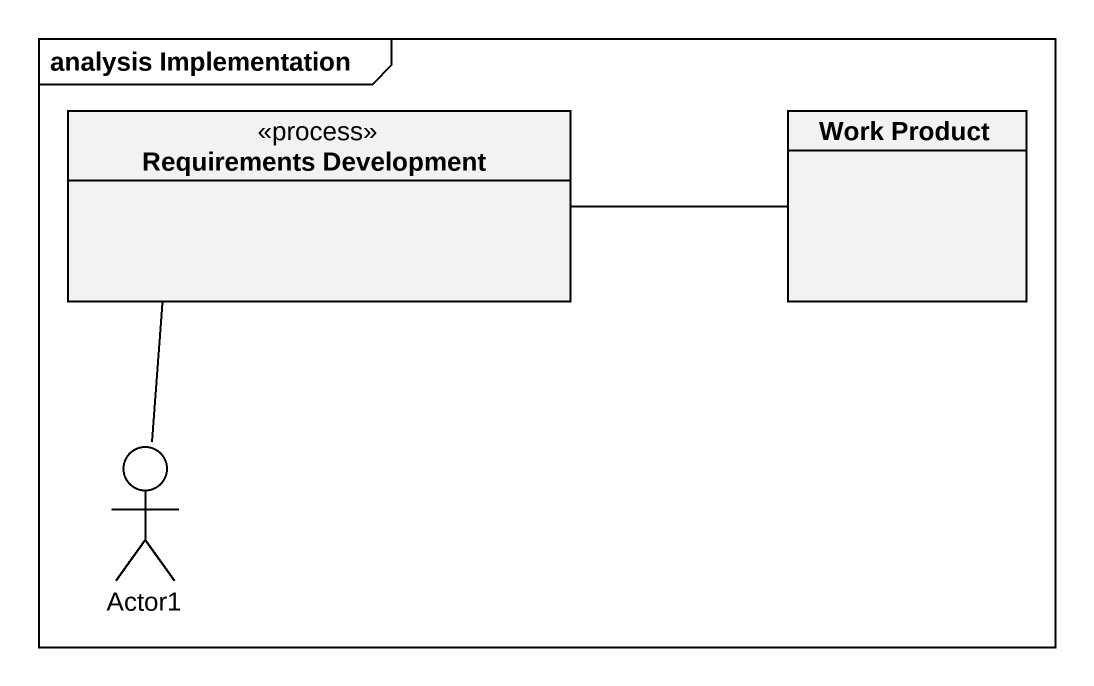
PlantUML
@startuml
mainframe analysis Implementation
allowmixing
hide circle
hide empty members
class "Requirements Development" as Requirements_Development <<process>>
class "Work Product" as Work_Product
actor Actor1
Requirements_Development -right- Work_Product
Actor1 -up- Requirements_Development
@enduml
